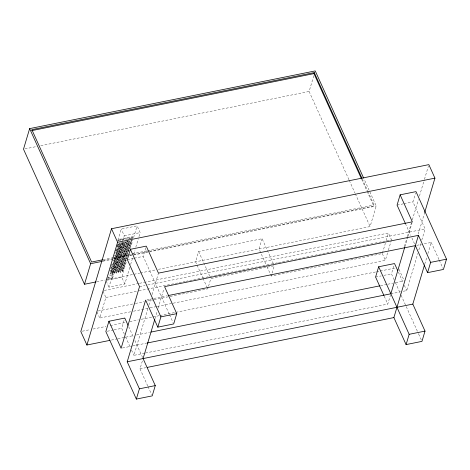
<?xml version="1.0" encoding="UTF-8"?>
<svg xmlns="http://www.w3.org/2000/svg" width="470" height="470" viewBox="0 0 470 470"><rect width="100%" height="100%" fill="white"/><g stroke="black" fill="none" stroke-linecap="round" stroke-linejoin="round"><path stroke-width="0.35" stroke-dasharray="2.35 1.76" d="M117.923 240.17L121.242 229.06L137.111 225.853L140.16 232.609L138.503 238.161M107.794 279.098L108.717 276.013L113.476 275.05L112.865 273.699L111.942 276.783L112.553 278.134L107.794 279.098L107.184 277.747M112.26 269.14L111.648 267.788L112.019 266.537L112.63 267.888L112.26 269.14L110.474 269.504M110.985 264.393L112.771 264.034L112.395 265.286L113.006 266.637L111.22 266.995M115.25 259.123L114.639 257.772L115.015 256.514L115.626 257.865L115.25 259.123L113.464 259.481M116.742 254.111L116.137 252.76L116.507 251.509L117.118 252.86L116.742 254.111L114.363 254.593M115.708 251.967L117.494 251.603L116.883 250.251L117.259 249L116.067 249.241M116.219 246.856L118.005 246.497L117.629 247.749L118.24 249.1L116.454 249.458M117.206 246.956L118.986 246.597L118.381 245.246L118.751 243.989L116.965 244.353M120.261 240.452L118.481 240.81L117.87 239.465L120.25 238.983L119.873 240.235L117.494 240.716M111.137 272.9L110.761 274.151L110.15 272.8L110.526 271.548L111.137 272.9L109.351 273.258M111.508 271.648L111.883 270.391L111.273 269.04L110.897 270.297L111.508 271.648L109.721 272.007M113.006 266.637L113.382 265.386L112.771 264.034M113.752 264.128L114.128 262.877L113.517 261.526L113.141 262.777L113.752 264.128L111.372 264.61M114.504 261.625L114.874 260.374L114.263 259.023L113.893 260.274L114.504 261.625L112.718 261.984M115.996 256.614L116.372 255.363L115.761 254.012L115.385 255.263L115.996 256.614L114.21 256.978M117.494 251.603L117.864 250.351L117.259 249M118.24 249.1L118.616 247.849L118.005 246.497M118.986 246.597L119.362 245.34L118.751 243.989M117.952 244.453L119.738 244.089L120.109 242.837L118.922 243.078M112.113 271.225L112.724 272.577L112.348 273.828L111.737 272.477L112.113 271.225L114.492 270.743L115.103 272.095L114.727 273.352L108.782 274.527M112.489 269.974L112.859 268.723L115.238 268.241L115.849 269.592L115.479 270.843L113.094 271.325L112.489 269.974L114.868 269.492L115.238 268.241M113.235 267.471L113.611 266.214L115.99 265.738L116.595 267.089L116.225 268.341L113.846 268.822L113.235 267.471L115.614 266.989L115.99 265.738M113.981 264.963L114.357 263.711L116.736 263.229L117.347 264.581L116.971 265.832L114.592 266.314L113.981 264.963L116.36 264.481L116.736 263.229M114.733 262.46L115.103 261.208L117.482 260.727L118.093 262.078L117.717 263.329L115.338 263.811L114.733 262.46L117.112 261.978L117.482 260.727M116.09 261.302L115.479 259.951L115.849 258.7L116.46 260.051L116.09 261.302L118.469 260.827L118.84 259.569L118.234 258.218L117.858 259.475L118.469 260.827M116.225 257.448L116.601 256.197L118.981 255.715L119.592 257.067L119.215 258.318L116.836 258.8L116.225 257.448L118.605 256.967L118.981 255.715M116.971 254.946L117.347 253.688L119.727 253.213L120.338 254.564L119.962 255.815L117.582 256.297L116.971 254.946L119.356 254.464L119.727 253.213M117.723 252.437L118.093 251.186L120.479 250.704L121.084 252.055L120.714 253.307L118.334 253.788L117.723 252.437L120.103 251.955L120.479 250.704M118.469 249.934L118.845 248.683L121.225 248.201L121.836 249.552L121.46 250.804L119.08 251.286L118.469 249.934L120.849 249.453L121.225 248.201M119.215 247.432L119.592 246.174L121.971 245.692L122.582 247.044L122.206 248.301L119.827 248.777L119.215 247.432L121.601 246.95L121.971 245.692M119.968 244.923L120.338 243.672L122.717 243.19L123.328 244.541L122.958 245.792L120.579 246.274L119.968 244.923L122.347 244.441L122.717 243.19M121.836 238.66L121.46 239.912L123.839 239.43L124.215 238.178L121.836 238.66L122.447 240.011L124.826 239.53L124.215 238.178M113.094 271.325L113.47 270.074L112.859 268.723M113.846 268.822L114.216 267.565L113.611 266.214M114.592 266.314L114.968 265.062L114.357 263.711M115.338 263.811L115.714 262.56L115.103 261.208M116.836 258.8L117.212 257.548L116.601 256.197M117.582 256.297L117.958 255.04L117.347 253.688M118.334 253.788L118.704 252.537L118.093 251.186M119.08 251.286L119.456 250.034L118.845 248.683M119.827 248.777L120.203 247.525L119.592 246.174M120.579 246.274L120.949 245.023L120.338 243.672M121.325 243.771L121.695 242.514L124.08 242.038L123.704 243.29L121.325 243.771L120.714 242.42M130.678 311.78L99.746 318.031L105.879 297.475L103.106 291.335M129.791 267.33L124.814 283.992L108.952 287.199L122.429 242.062M122.635 241.368L124.291 235.811L121.242 229.06M114.727 273.352L114.116 272.001L114.492 270.743M112.553 278.134L113.476 275.05M115.702 271.678L116.078 270.426L118.458 269.945L119.069 271.296L118.693 272.547L116.313 273.029L115.702 271.678L118.088 271.196L118.458 269.945M116.454 269.175L116.824 267.918L119.21 267.442L119.815 268.793L119.445 270.044L117.065 270.526L116.454 269.175L118.834 268.693L119.21 267.442M117.2 266.666L117.576 265.415L119.956 264.933L120.567 266.284L120.191 267.536L117.811 268.017L117.2 266.666L119.58 266.185L119.956 264.933M117.947 264.163L118.323 262.912L120.702 262.43L121.313 263.782L120.937 265.033L118.558 265.515L117.947 264.163L120.332 263.682L120.702 262.43M118.698 261.655L119.069 260.404L121.448 259.922L122.059 261.273L121.689 262.53L119.31 263.006L118.698 261.655L121.078 261.179L121.448 259.922M120.056 260.503L119.445 259.152L119.821 257.901L120.426 259.252L120.056 260.503L122.435 260.022L122.811 258.77L122.2 257.419L121.824 258.67L122.435 260.022M120.191 256.649L120.567 255.392L122.946 254.916L123.557 256.267L123.181 257.519L120.802 258.001L120.191 256.649L122.57 256.168L122.946 254.916M120.943 254.141L121.313 252.889L123.692 252.408L124.303 253.759L123.933 255.01L121.548 255.492L120.943 254.141L123.322 253.659L123.692 252.408M121.689 251.638L122.065 250.387L124.444 249.905L125.055 251.256L124.679 252.508L122.3 252.989L121.689 251.638L124.068 251.156L124.444 249.905M122.435 249.129L122.811 247.878L125.19 247.396L125.801 248.748L125.425 250.005L123.046 250.481L122.435 249.129L124.814 248.654L125.19 247.396M123.187 246.627L123.557 245.375L125.937 244.893L126.548 246.245L126.177 247.496L123.792 247.978L123.187 246.627L125.566 246.145L125.937 244.893M123.933 244.124L124.309 242.873L126.688 242.391L127.294 243.742L126.924 244.993L124.544 245.475L123.933 244.124L126.312 243.642L126.688 242.391M125.801 237.861L125.431 239.113L127.811 238.631L128.181 237.379L125.801 237.861L126.412 239.212L128.792 238.731L128.181 237.379M116.313 273.029L116.689 271.778L116.078 270.426M117.065 270.526L117.435 269.269L116.824 267.918M117.811 268.017L118.187 266.766L117.576 265.415M118.558 265.515L118.934 264.263L118.323 262.912M119.31 263.006L119.68 261.755L119.069 260.404M120.802 258.001L121.178 256.743L120.567 255.392M121.548 255.492L121.924 254.241L121.313 252.889M122.3 252.989L122.67 251.738L122.065 250.387M123.046 250.481L123.422 249.229L122.811 247.878M123.792 247.978L124.168 246.726L123.557 245.375M124.544 245.475L124.914 244.218L124.309 242.873M127.435 239.882L128.046 241.233L127.67 242.485L125.29 242.966L125.666 241.715L125.055 240.364M128.416 239.982L128.792 238.731M119.674 270.879L120.044 269.621L122.423 269.146L123.034 270.497L122.664 271.748L120.279 272.23L119.674 270.879L122.053 270.397L122.423 269.146M120.42 268.37L120.796 267.119L123.175 266.637L123.786 267.988L123.41 269.24L121.031 269.721L120.42 268.37L122.799 267.888L123.175 266.637M121.166 265.867L121.542 264.616L123.921 264.134L124.532 265.485L124.156 266.737L121.777 267.219L121.166 265.867L123.545 265.386L123.921 264.134M121.918 263.359L122.288 262.107L124.668 261.625L125.279 262.977L124.908 264.234L122.523 264.71L121.918 263.359L124.297 262.883L124.668 261.625M122.664 260.856L123.04 259.605L125.419 259.123L126.031 260.474L125.654 261.725L123.275 262.207L122.664 260.856L125.044 260.374L125.419 259.123M124.021 259.704L123.41 258.353L123.786 257.096L124.397 258.447L124.021 259.704L126.401 259.223L126.777 257.971L126.166 256.62L125.79 257.871L126.401 259.223M124.162 255.845L124.532 254.593L126.912 254.111L127.523 255.463L127.147 256.714L124.767 257.196L124.162 255.845L126.542 255.363L126.912 254.111M127.664 251.609L127.288 252.86L127.899 254.211L125.519 254.693L124.908 253.342L125.279 252.09L127.664 251.609L128.069 252.508M125.654 250.833L126.031 249.582L128.41 249.1L129.021 250.451L128.645 251.709L126.266 252.184L125.654 250.833L128.034 250.357L128.41 249.1M126.401 248.33L126.777 247.079L129.156 246.597L129.767 247.949L129.391 249.2L127.012 249.682L126.401 248.33L128.786 247.849L129.156 246.597M127.153 245.828L127.523 244.57L129.908 244.095L130.513 245.446L130.143 246.697L127.764 247.179L127.153 245.828L129.532 245.346L129.908 244.095M127.899 243.319L128.275 242.068L130.654 241.586L131.265 242.937L130.889 244.189L128.51 244.67L127.899 243.319L130.278 242.837L130.654 241.586M129.802 239.212L129.397 238.314L129.767 237.056L132.146 236.575L132.757 237.926L132.387 239.183M120.279 272.23L120.655 270.973L120.044 269.621M121.031 269.721L121.401 268.47L120.796 267.119M121.777 267.219L122.153 265.967L121.542 264.616M122.523 264.71L122.899 263.459L122.288 262.107M123.275 262.207L123.645 260.956L123.04 259.605M124.767 257.196L125.143 255.944L124.532 254.593M125.519 254.693L125.89 253.442L125.279 252.09M126.266 252.184L126.642 250.933L126.031 249.582M127.012 249.682L127.388 248.43L126.777 247.079M127.764 247.179L128.134 245.922L127.523 244.57M128.51 244.67L128.886 243.419L128.275 242.068M130.819 240.675L132.011 240.434L131.635 241.686L129.256 242.167L129.632 240.916M132.182 238.731L131.776 237.832L132.146 236.575M124.814 283.992L121.765 277.241L126.741 260.574M130.266 248.771L132.757 240.434M133.586 237.655L137.111 225.853M130.625 264.551L132.699 257.607M133.733 254.135L134.978 249.97M135.806 247.191L138.292 238.854M124.391 334.264L121.712 328.336L124.779 318.055M169.224 314.054L143.191 256.391L146.053 246.803M144.695 353.176L133.909 355.349L148.068 307.938M148.902 305.136L150.999 298.127M152.045 294.625L158.461 273.135M147.744 385.993L140.007 368.862L142.668 359.955M155.006 318.642L157.097 311.634M158.143 308.132L163.942 288.697M273.411 263.764L262.101 238.719L198.634 251.544L195.567 261.819L196.754 264.457M154.019 299.696L207.763 288.839L210.836 278.563L274.304 265.738L271.231 276.013L382.304 253.577L385.371 243.301M262.101 238.719L259.035 249L266.772 266.132M348.969 179.746L309.107 91.468L313.813 75.711M149.513 251.297L373.738 206.001L374.044 204.973L368.01 191.601M158.302 269.345L370.107 226.558L376.241 206.007L363.862 178.588M386.193 240.558L388.443 233.026L146 282M173.125 303.209L385.353 260.333L388.22 250.739M388.426 250.058L391.287 240.464M394.171 279.862L391.451 273.84L394.113 264.933M421.784 240.129L425.133 228.919L412.936 201.9L415.592 192.994M404.417 246.433L407.132 237.344M407.337 236.645L411.514 222.657M412.349 219.86L418.4 199.586M419.446 196.09L424.245 180.01M424.457 179.311L428.423 166.028M145.418 353.029L387.785 304.066L390.447 295.16M404.87 246.838L407.801 237.027M408.013 236.328L412.131 222.533M418.241 234.072L424.71 212.399M403.272 291.277L406.72 290.583L417.812 253.442M418.858 249.94L420.95 242.931M424.745 264.152L427.048 256.444M427.882 253.641L431.231 242.426L422.266 244.241M24.939 148.878L37.171 146.405M40.767 145.682L309.107 91.468M124.291 235.811L140.16 232.609M129.397 238.314L131.776 237.832M132.757 237.926L130.378 238.408L129.767 237.056M125.666 241.715L128.046 241.233M116.595 245.604L118.381 245.246M116.983 245.822L119.362 245.34M120.949 245.023L123.328 244.541M124.914 244.218L127.294 243.742M128.886 243.419L131.265 242.937M116.83 248.207L118.616 247.849M120.203 247.525L122.582 247.044M124.168 246.726L126.548 246.245M128.134 245.922L130.513 245.446M115.097 250.616L116.883 250.251M115.485 250.833L117.864 250.351M119.456 250.034L121.836 249.552M123.422 249.229L125.801 248.748M127.388 248.43L129.767 247.949M114.351 253.118L116.137 252.76M115.931 253.101L117.118 252.86M118.704 252.537L121.084 252.055M122.67 251.738L125.055 251.256M126.642 250.933L129.021 250.451M124.908 253.342L127.288 252.86M113.993 255.845L116.372 255.363M117.958 255.04L120.338 254.564M121.924 254.241L124.303 253.759M125.89 253.442L128.269 252.96M103.106 259.71L127.54 254.775M128.263 254.628L146.946 250.851M147.668 250.71L374.044 204.973M112.853 258.13L114.639 257.772M113.84 258.23L115.626 257.865M117.212 257.548L119.592 257.067M121.178 256.743L123.557 256.267M125.143 255.944L127.523 255.463M102.801 260.738L111.425 258.993M114.298 258.412L127.235 255.803M130.108 255.222L132.987 254.64M133.703 254.493L148.796 251.444M102.865 261.232L112.935 259.199M113.652 259.052L126.606 256.438M129.479 255.856L376.241 206.007M115.479 259.951L117.858 259.475M119.445 259.152L121.824 258.67M123.41 258.353L125.79 257.871M112.495 260.856L114.874 260.374M116.46 260.051L118.84 259.569M120.426 259.252L122.811 258.77M124.397 258.447L126.777 257.971M127.323 259.599L133.533 258.347M134.22 258.206L143.191 256.391M397.068 205.108L403.278 203.851M403.965 203.71L412.936 201.9M112.935 263.118L114.128 262.877M115.714 262.56L118.093 262.078M119.68 261.755L122.059 261.273M123.645 260.956L126.031 260.474M110.996 265.861L113.382 265.386M114.968 265.062L117.347 264.581M118.934 264.263L121.313 263.782M122.899 263.459L125.279 262.977M109.862 268.153L111.648 267.788M110.844 268.247L112.63 267.888M114.216 267.565L116.595 267.089M118.187 266.766L120.567 266.284M122.153 265.967L124.532 265.485M109.504 270.873L111.883 270.391M113.47 270.074L115.849 269.592M117.435 269.269L119.815 268.793M121.401 268.47L123.786 267.988M111.737 272.477L114.116 272.001M112.724 272.577L115.103 272.095M116.689 271.778L119.069 271.296M120.655 270.973L123.034 270.497M107.865 277.606L111.942 276.783M96.679 281.794L105.274 280.061M105.991 279.914L133.221 274.415M133.938 274.269L139.672 273.111M140.389 272.964L155.435 269.927M107.278 280.167L121.765 277.241M104.269 290.431L138.803 283.457M139.519 283.31L145.277 282.147M139.525 286.618L145.042 285.502M147.803 284.943L425.133 228.919M105.879 297.475L138.256 290.936M138.973 290.789L185.016 281.489M185.738 281.342L213.797 275.679M214.514 275.532L277.823 262.742M278.54 262.595L338.976 250.387M339.693 250.24L341.849 249.805M342.571 249.658L391.492 239.776L388.443 233.026M147.004 299.848L153.208 298.591M153.901 298.456L167.244 295.759M416.743 245.352L421.572 244.376M98.13 310.987L134.673 303.602M135.389 303.461L143.99 301.722M147.574 301L153.302 299.842M133.556 311.199L149.384 308.003M150.106 307.856L156.581 306.552M157.297 306.405L172.408 303.35M82.25 331.221L90.164 329.623M93.042 329.041L105.997 326.427M110.315 325.551L125.425 322.502M129.744 321.627L138.374 319.882M141.253 319.3L152.051 317.121M152.768 316.974L159.248 315.67M159.964 315.523L175.075 312.468M175.798 312.327L375.847 271.913M376.564 271.766L379.443 271.184M380.165 271.037L395.276 267.988M107.225 331.262L113.435 330.005M114.122 329.87L121.712 328.336M375.589 277.047L381.105 275.931M383.867 275.373L391.451 273.84M111.372 340.08L117.13 338.917M117.853 338.77L125.049 337.319M125.766 337.172L133.68 335.574M136.559 334.993L149.513 332.372M380.506 285.713L386.98 284.403M387.703 284.256L392.738 283.24M395.617 282.658L403.53 281.06M122.494 348L132.152 346.049M132.84 345.908L146.329 343.188M390.852 293.785L400.511 291.835M140.007 368.862L145.765 367.699M431.231 242.426L438.968 259.563M439.268 260.221L442.834 268.129M405.399 223.555L410.715 235.341M411.879 237.914L415.363 245.634M362.27 178.9L367.704 190.932M361.665 179.258L366.794 190.626M367.099 191.29L373.738 206.001M399.024 269.334L404.253 280.913M398.39 272.13L403.148 282.676M404.341 285.308L406.72 290.583M349.269 180.415L355.009 193.123M355.308 193.793L370.107 226.558M382.304 253.577L385.353 260.333M395.382 282.535L400.816 294.572M401.116 295.242L405.945 305.941M406.25 306.61L418.329 333.359M418.629 334.029L421.349 340.051M384.213 296.159L387.785 304.066M267.066 266.79L271.231 276.013M198.634 251.544L209.943 276.583M197.053 265.115L202.705 277.635M203.005 278.293L207.763 288.839M169.523 314.712L173.095 322.62M131.03 240.334L131.635 241.686M130.278 242.837L130.889 244.189M128.645 240.816L129.256 242.167M129.532 245.346L130.143 246.697M127.059 241.133L127.67 242.485M128.786 247.849L129.191 248.753M126.312 243.642L126.924 244.993M124.679 241.615L125.29 242.966M128.034 250.357L128.645 251.709M125.566 246.145L126.177 247.496M123.093 241.938L123.704 243.29M124.814 248.654L125.425 250.005M120.25 238.983L120.861 240.334M122.347 244.441L122.958 245.792M126.542 255.363L126.947 256.267M124.068 251.156L124.679 252.508M121.601 246.95L122.206 248.301M119.127 242.737L119.738 244.089M123.322 253.659L123.933 255.01M120.849 249.453L121.46 250.804M125.044 260.374L125.654 261.725M122.57 256.168L123.181 257.519M120.103 251.955L120.714 253.307M124.297 262.883L124.908 264.234M119.356 254.464L119.962 255.815M123.545 265.386L124.156 266.737M121.078 261.179L121.689 262.53M118.605 256.967L119.215 258.318M122.799 267.888L123.41 269.24M120.332 263.682L120.937 265.033M122.053 270.397L122.664 271.748M119.58 266.185L120.191 267.536M117.112 261.978L117.717 263.329M118.834 268.693L119.445 270.044M116.36 264.481L116.971 265.832M118.088 271.196L118.693 272.547M115.614 266.989L116.225 268.341M114.868 269.492L115.479 270.843M128.645 326.621L133.41 337.166M134.896 340.462L143.08 358.587M106.179 281.06L108.952 287.199M125.578 336.902L130.337 347.442M131.53 350.079L133.909 355.349M148.044 386.651L151.616 394.559M96.973 311.892L99.746 318.031"/><path stroke-width="0.7" d="M363.563 177.918L315.247 70.917L29.639 128.615L23.5 149.166L84.494 284.256L95.962 281.941M84.494 284.256L90.634 263.705L29.639 128.615M424.71 212.399L434.938 178.142L428.84 164.629L111.496 228.743L80.811 331.514L86.909 345.021L109.933 340.368M86.909 345.021L117.594 242.25L111.496 228.743M128.052 325.305L124.779 318.055L108.911 321.263L105.844 331.538L136.341 399.083L152.209 395.881L155.276 385.6L143.08 358.587L154.795 319.341M168.683 295.466L415.363 245.634L427.565 272.653L443.433 269.445L446.5 259.17L416.003 191.625L400.135 194.827L412.337 221.846L158.461 273.135L146.258 246.116L130.39 249.323L127.323 259.599L139.525 286.618L121.113 348.282L108.911 321.263M136.341 399.083L139.408 388.808L127.211 361.788L145.624 300.124L157.82 327.144L173.689 323.936L176.755 313.66L164.559 286.641L418.435 235.358L430.632 262.372L427.565 272.653M157.82 327.144L160.893 316.868L130.39 249.323M361.36 178.588L313.966 73.614L314.271 72.586L31.837 129.644L91.609 262.031L102.389 259.857M397.796 270.814L394.524 263.564L378.656 266.772L375.589 277.047L383.92 295.501M400.135 194.827L397.068 205.108L405.399 223.555M404.664 247.537L390.852 293.785L147.045 343.041M424.539 264.851L412.819 304.09L425.021 331.109L421.954 341.385L406.086 344.592L393.884 317.573L418.435 235.358M406.086 344.592L409.153 334.317L378.656 266.772M31.525 130.672L313.966 73.614M117.594 242.25L434.938 178.142M90.634 263.705L102.143 261.379M160.893 316.868L176.755 313.66M430.632 262.372L446.5 259.17M150.952 332.084L379.784 285.854M127.211 361.788L412.819 304.09M147.204 367.411L393.884 317.573M139.408 388.808L155.276 385.6M409.153 334.317L425.021 331.109M314.271 72.586L361.971 178.23"/></g></svg>
